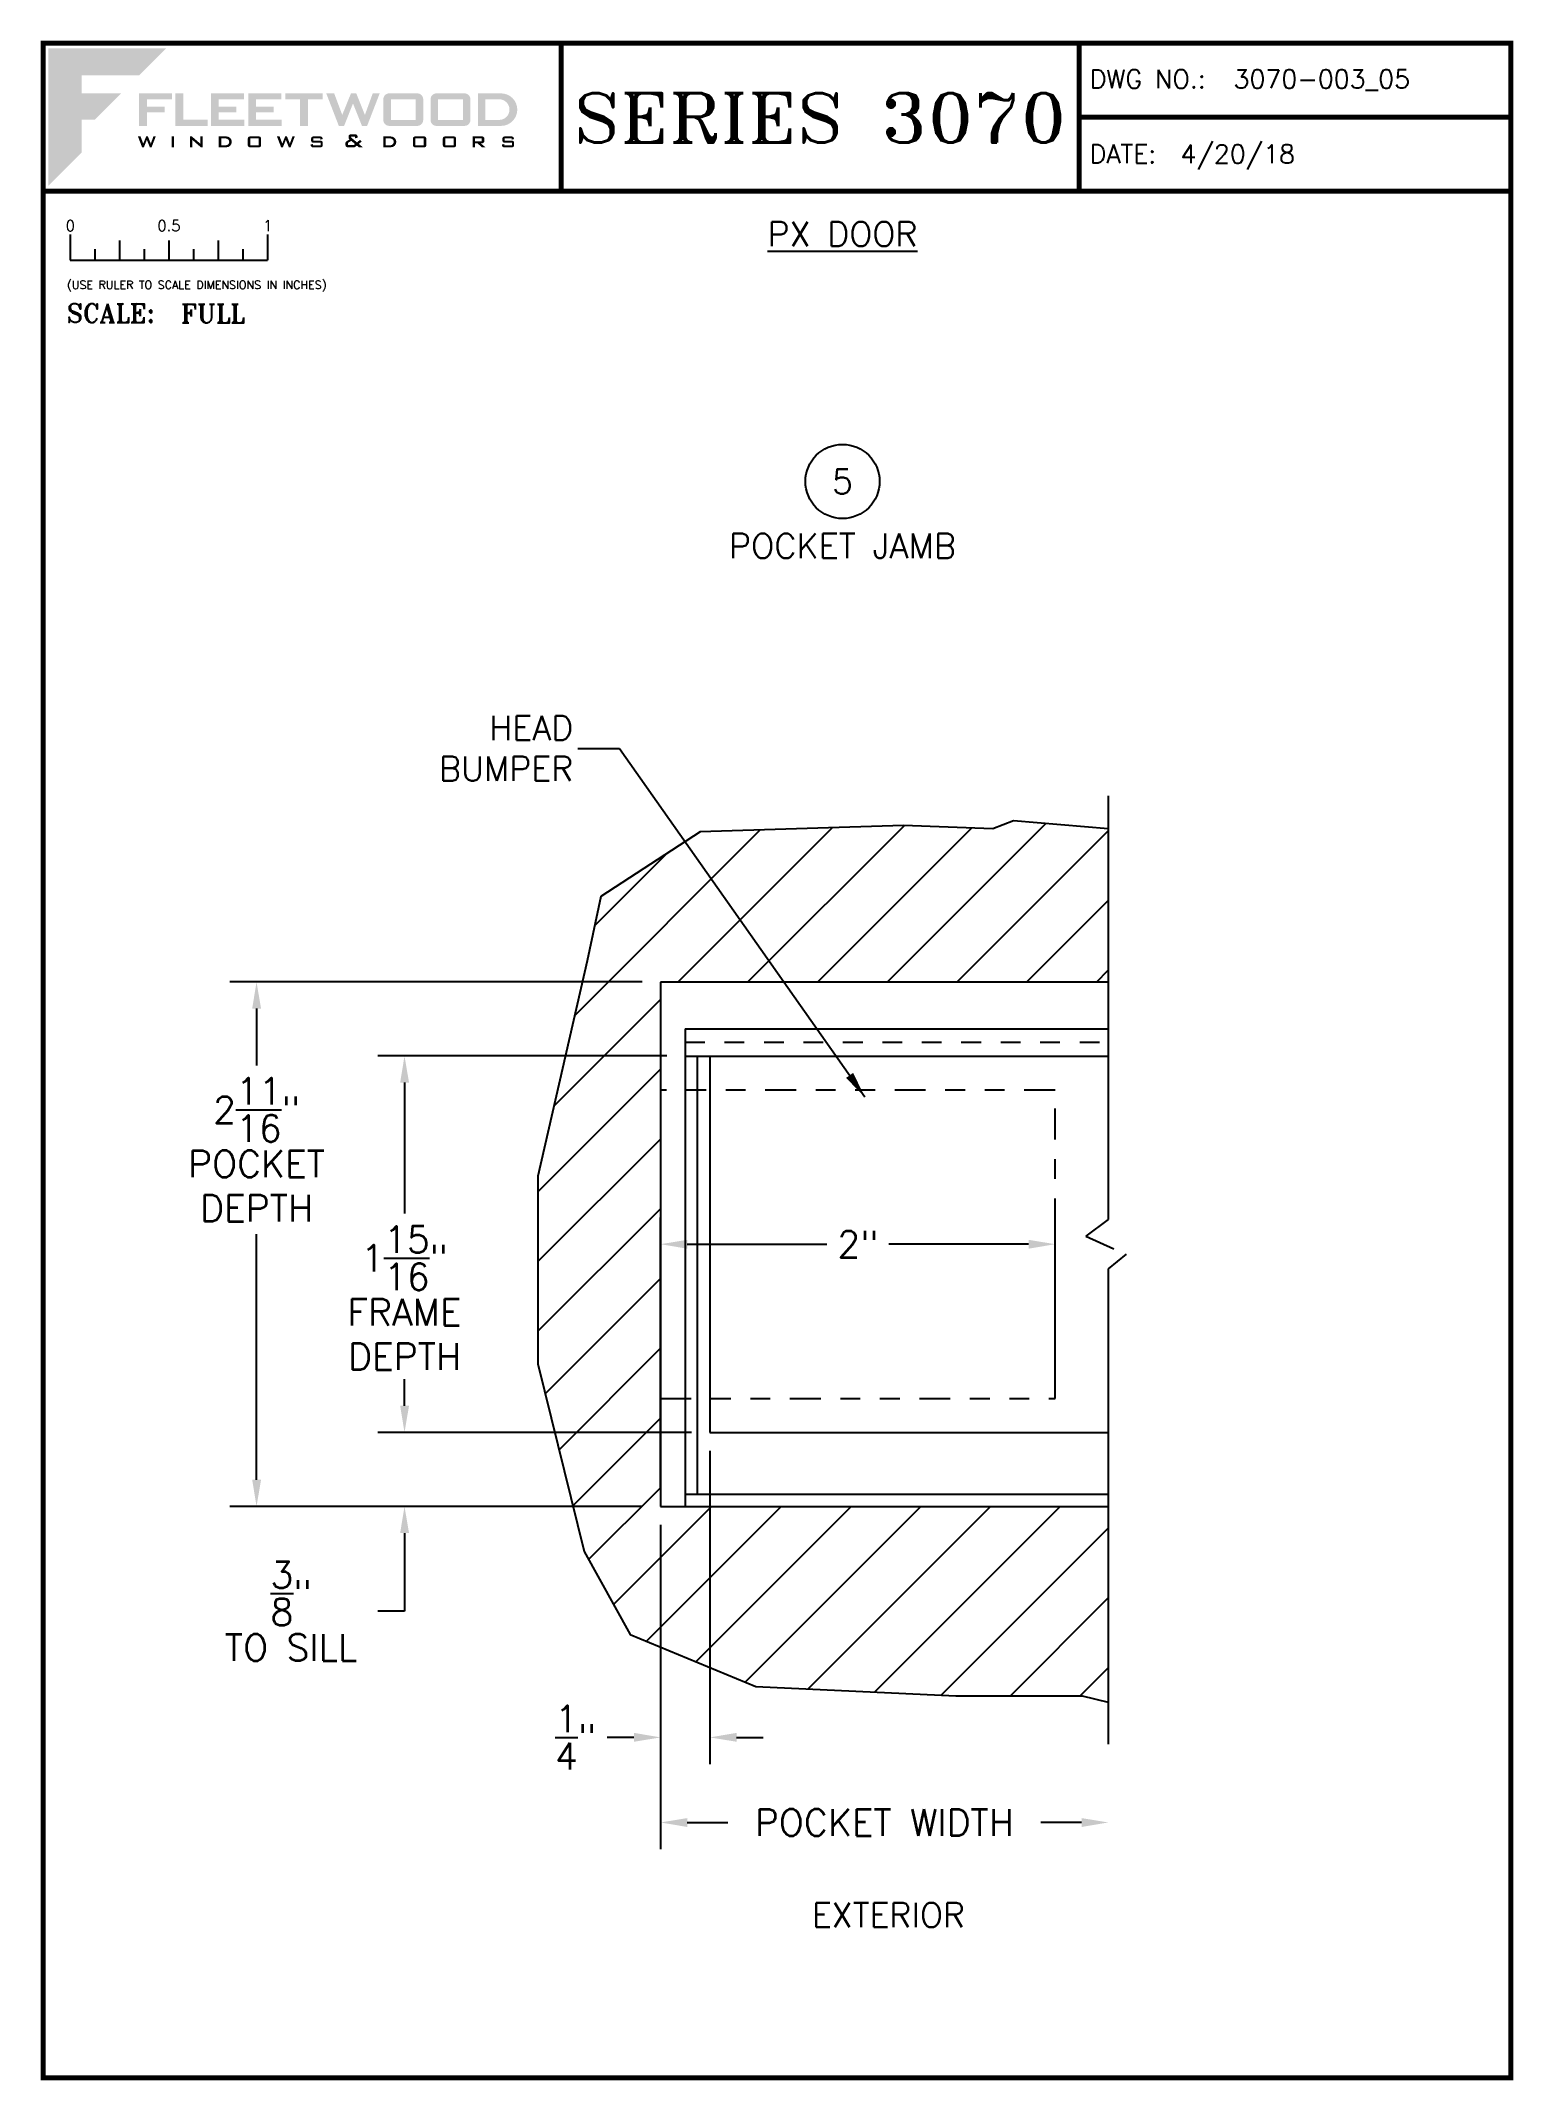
# Paper-space layout 'DETAIL 5' of a CAD drawing. Extents: x 0.3 to 7.8, y 0.1 to 10.4.
# The model-space entities are those that its viewports show. They can reach past a viewport. Long polylines and large blocks are cut down to what shows.
import ezdxf
from ezdxf.enums import TextEntityAlignment as Align

# ---------------------------------------------------------------- set-up
doc = ezdxf.new("R2010")
doc.units = 0
doc.header["$LTSCALE"] = 0.25
doc.header["$MEASUREMENT"] = 0
doc.linetypes.add('HIDDEN', pattern=[0.375, 0.25, -0.125])
doc.linetypes.add('PHANTOM2', pattern=[1.25, 0.625, -0.125, 0.125, -0.125, 0.125, -0.125])
doc.layers.get('0').update_dxf_attribs({"linetype": 'CONTINUOUS'})
doc.layers.get('DEFPOINTS').update_dxf_attribs({"color": 1, "linetype": 'CONTINUOUS'})
for name, color, linetype in [('DIM', 7, 'CONTINUOUS'), ('MISC', 7, 'CONTINUOUS'), ('POCKET-CLOSER', 1, 'CONTINUOUS'), ('SILL-PAN', 7, 'CONTINUOUS'), ('TEXT', 7, 'CONTINUOUS')]:
    doc.layers.add(name, color=color, linetype=linetype)
doc.layers.add('VP', color=40, linetype='CONTINUOUS', plot=False)
doc.layers.get('VP').off()
doc.styles.add('ROMANS', font='romans')
doc.styles.add('ROMANT', font='romant')
doc.styles.add('SIMPLEX-094', font='simplex.shx', dxfattribs={"height": 0.094})
doc.styles.get("Standard").update_dxf_attribs({"font": 'simplex.shx'})
doc.dimstyles.new('FULL SCALE', dxfattribs={"dimscale": 0.75, "dimtxt": 0.18, "dimasz": 0.18, "dimexe": 0.18, "dimexo": 0.125, "dimgap": 0.09, "dimtad": 0, "dimtih": 1, "dimtoh": 1, "dimdec": 4, "dimzin": 0, "dimdsep": 46, "dimlunit": 4, "dimtxsty": 'Standard', "dimcen": 0.09, "dimadec": 0, "dimazin": 0, "dimtfac": 1, "dimtdec": 4, "dimtofl": 0, "dimtmove": 0, "dimatfit": 3, "dimfxl": 0, "dimtolj": 1, "dimtzin": 0, "dimarcsym": 0})

# ---------------------------------------------------------------- blocks, each defined once
blk = doc.blocks.new('*D63')
at = {"layer": 'DEFPOINTS', "color": 0}
for p in [(3.442, 4.35), (5.442, 3.569), (3.442, 3.021)]:
    blk.add_point(p, dxfattribs=at)
at = {"layer": 'TEXT', "color": 0, "lineweight": -2}
for p, q in [((3.442, 3.115), (3.442, 4.485)), ((5.442, 3.662), (5.442, 4.485)), ((3.577, 4.35), (4.284, 4.35)), ((5.307, 4.35), (4.599, 4.35))]:
    blk.add_line(p, q, dxfattribs=at)
at = {"layer": 'TEXT', "color": 0}
for points in [[(3.577, 4.372), (3.577, 4.327), (3.442, 4.35)], [(5.307, 4.372), (5.307, 4.327), (5.442, 4.35)]]:
    blk.add_solid(points, dxfattribs=at)
at = {"layer": 'TEXT', "color": 0, "insert": (4.442, 4.35), "char_height": 0.135, "attachment_point": 5}
blk.add_mtext('\\A1;2"', dxfattribs=at)
blk = doc.blocks.new('*D64')
at = {"layer": 'DEFPOINTS', "color": 0}
for p in [(3.692, 3.396), (3.442, 3.021), (3.442, 1.85)]:
    blk.add_point(p, dxfattribs=at)
at = {"layer": 'TEXT', "color": 0, "lineweight": -2}
for p, q in [((3.692, 3.302), (3.692, 1.715)), ((3.442, 2.927), (3.442, 1.715)), ((3.307, 1.85), (3.172, 1.85)), ((3.827, 1.85), (3.962, 1.85))]:
    blk.add_line(p, q, dxfattribs=at)
at = {"layer": 'TEXT', "color": 0}
for points in [[(3.307, 1.873), (3.307, 1.828), (3.442, 1.85)], [(3.827, 1.873), (3.827, 1.828), (3.692, 1.85)]]:
    blk.add_solid(points, dxfattribs=at)
at = {"layer": 'TEXT', "color": 0, "insert": (3.011, 1.85), "char_height": 0.135, "attachment_point": 5}
blk.add_mtext('\\A1;{\\H1.000000x;\\S1/4;}"', dxfattribs=at)
blk = doc.blocks.new('*D65')
at = {"layer": 'DEFPOINTS', "color": 0}
for p in [(2.144, 3.396), (3.692, 3.396), (3.442, 3.021)]:
    blk.add_point(p, dxfattribs=at)
at = {"layer": 'TEXT', "color": 0, "lineweight": -2}
for p, q in [((2.144, 3.531), (2.144, 3.666)), ((3.598, 3.396), (2.009, 3.396)), ((3.348, 3.021), (2.009, 3.021)), ((2.144, 2.886), (2.144, 2.49)), ((2.144, 2.49), (2.009, 2.49))]:
    blk.add_line(p, q, dxfattribs=at)
at = {"layer": 'TEXT', "color": 0}
for points in [[(2.122, 3.531), (2.167, 3.531), (2.144, 3.396)], [(2.122, 2.886), (2.167, 2.886), (2.144, 3.021)]]:
    blk.add_solid(points, dxfattribs=at)
at = {"layer": 'TEXT', "color": 0, "insert": (1.569, 2.49), "char_height": 0.135, "attachment_point": 5}
blk.add_mtext('\\A1;{\\H1.000000x;\\S3/8;}"\\PTO SILL', dxfattribs=at)
blk = doc.blocks.new('*D66')
at = {"layer": 'DEFPOINTS', "color": 0}
for p in [(3.442, 5.679), (1.394, 3.021), (3.442, 3.021)]:
    blk.add_point(p, dxfattribs=at)
at = {"layer": 'TEXT', "color": 0, "lineweight": -2}
for p, q in [((3.348, 5.679), (1.259, 5.679)), ((1.394, 5.544), (1.394, 5.256)), ((1.394, 3.156), (1.394, 4.401)), ((3.348, 3.021), (1.259, 3.021))]:
    blk.add_line(p, q, dxfattribs=at)
at = {"layer": 'TEXT', "color": 0}
for points in [[(1.372, 5.544), (1.417, 5.544), (1.394, 5.679)], [(1.372, 3.156), (1.417, 3.156), (1.394, 3.021)]]:
    blk.add_solid(points, dxfattribs=at)
at = {"layer": 'TEXT', "color": 0, "insert": (1.394, 4.829), "char_height": 0.135, "attachment_point": 5}
blk.add_mtext('\\A1;2{\\H1.000000x;\\S11/16;}"\\PPOCKET\\PDEPTH', dxfattribs=at)
blk = doc.blocks.new('sectball')
blk.add_circle((0, 0), 0.125)
blk.add_attdef('NO', text='', height=0.062).set_placement((0, 0), align=Align.MIDDLE_CENTER)
for tag, p in [('LINE1', (0, -0.2588)), ('LINE2', (0, -0.3864)), ('LINE3', (0, -0.5214))]:
    blk.add_attdef(tag, text='', height=0.078).set_placement(p, align=Align.CENTER)
blk = doc.blocks.new('Fleetwood_Logo_6-10-15')
h = blk.add_hatch(color=154)
h.dxf.hatch_style = 1
h.paths.add_polyline_path([(0.2526, -0.0017), (0.0019, -0.0017), (0.0019, -0.2942), (0.0725, -0.2236), (0.0725, -0.1535), (0.1007, -0.1535), (0.1567, -0.0976), (0.0725, -0.0976), (0.0725, -0.0596), (0.1946, -0.0596)])
h = blk.add_hatch(color=251)
h.dxf.hatch_style = 1
h.paths.add_polyline_path([(0.2487, -0.1256), (0.2112, -0.1256), (0.2112, -0.1102), (0.2647, -0.1102), (0.2647, -0.0976), (0.1946, -0.0976), (0.1946, -0.1667), (0.2112, -0.1667), (0.2112, -0.1377), (0.2487, -0.1377)])
h = blk.add_hatch(color=251)
h.dxf.hatch_style = 1
h.paths.add_polyline_path([(0.2886, -0.0976), (0.272, -0.0976), (0.272, -0.1667), (0.3401, -0.1667), (0.3401, -0.1535), (0.2886, -0.1535)])
h = blk.add_hatch(color=251)
h.dxf.hatch_style = 1
h.paths.add_polyline_path([(0.4175, -0.0976), (0.3474, -0.0976), (0.3474, -0.1667), (0.4185, -0.1667), (0.4185, -0.1534), (0.364, -0.1534), (0.364, -0.1377), (0.4015, -0.1377), (0.4015, -0.1256), (0.364, -0.1256), (0.364, -0.1102), (0.4175, -0.1102)])
h = blk.add_hatch(color=251)
h.dxf.hatch_style = 1
h.paths.add_polyline_path([(0.4965, -0.0976), (0.4264, -0.0976), (0.4264, -0.1667), (0.4975, -0.1667), (0.4975, -0.1534), (0.443, -0.1534), (0.443, -0.1377), (0.4804, -0.1377), (0.4804, -0.1256), (0.443, -0.1256), (0.443, -0.1102), (0.4965, -0.1102)])
h = blk.add_hatch(color=251)
h.dxf.hatch_style = 1
h.paths.add_polyline_path([(0.5842, -0.0976), (0.5054, -0.0976), (0.5054, -0.1102), (0.5365, -0.1102), (0.5365, -0.1667), (0.5531, -0.1667), (0.5531, -0.1102), (0.5842, -0.1102)])
h = blk.add_hatch(color=251)
h.dxf.hatch_style = 1
h.paths.add_polyline_path([(0.6089, -0.0976), (0.5921, -0.0976), (0.6188, -0.1667), (0.63, -0.1667), (0.6489, -0.1192), (0.6679, -0.1667), (0.6789, -0.1667), (0.7056, -0.0976), (0.6908, -0.0976), (0.6742, -0.1433), (0.6558, -0.0976), (0.6446, -0.0976), (0.6261, -0.1433)])
h = blk.add_hatch(color=251)
h.dxf.hatch_style = 1
h.paths.add_polyline_path([(0.7853, -0.0976), (0.726, -0.0976, 0.414214), (0.7133, -0.1102), (0.7133, -0.154, 0.414214), (0.726, -0.1667), (0.7853, -0.1667, 0.414214), (0.798, -0.154), (0.798, -0.1102, 0.414214)])
h.paths.add_polyline_path([(0.7819, -0.1102), (0.7819, -0.154), (0.7294, -0.154), (0.7294, -0.1102)], flags=16)
h = blk.add_hatch(color=251)
h.dxf.hatch_style = 1
h.paths.add_polyline_path([(0.8856, -0.0976), (0.8262, -0.0976, 0.414214), (0.8136, -0.1102), (0.8136, -0.154, 0.414214), (0.8262, -0.1667), (0.8856, -0.1667, 0.414214), (0.8982, -0.154), (0.8982, -0.1102, 0.414214)])
h.paths.add_polyline_path([(0.8822, -0.1102), (0.8822, -0.154), (0.8296, -0.154), (0.8296, -0.1102)], flags=16)
h = blk.add_hatch(color=251)
h.dxf.hatch_style = 1
h.paths.add_polyline_path([(0.9632, -0.0976), (0.914, -0.0976), (0.914, -0.1667), (0.9632, -0.1667, 1)])
h.paths.add_polyline_path([(0.9301, -0.1102), (0.9593, -0.1102, -1), (0.9593, -0.154), (0.9301, -0.154)], flags=16)
h = blk.add_hatch(color=7)
h.dxf.hatch_style = 1
h.paths.add_polyline_path([(0.2301, -0.1891), (0.2251, -0.1891), (0.2196, -0.2043), (0.2134, -0.1891), (0.2097, -0.1891), (0.2035, -0.2043), (0.1978, -0.1891), (0.1922, -0.1891), (0.2011, -0.2121), (0.2048, -0.2121), (0.2112, -0.1963), (0.2175, -0.2121), (0.2212, -0.2121)])
h = blk.add_hatch(color=7)
h.dxf.hatch_style = 1
h.paths.add_polyline_path([(0.2691, -0.1891), (0.2637, -0.1891), (0.2637, -0.2118), (0.2637, -0.2121), (0.2691, -0.2121)])
h = blk.add_hatch(color=7)
h.dxf.hatch_style = 1
h.paths.add_polyline_path([(0.3077, -0.1964), (0.3259, -0.2121), (0.3298, -0.2121), (0.3298, -0.1891), (0.325, -0.1891), (0.325, -0.2047), (0.3067, -0.1891), (0.3029, -0.1891), (0.3029, -0.2121), (0.3077, -0.2121)])
h = blk.add_hatch(color=7)
h.dxf.hatch_style = 1
h.paths.add_polyline_path([(0.3801, -0.1891), (0.3637, -0.1891), (0.3637, -0.2121), (0.3801, -0.2121, 1)])
h.paths.add_polyline_path([(0.3691, -0.2079), (0.3691, -0.1933), (0.3788, -0.1933, -1), (0.3788, -0.2079)], flags=16)
h = blk.add_hatch(color=7)
h.dxf.hatch_style = 1
h.paths.add_polyline_path([(0.4537, -0.2079), (0.4537, -0.1933, 0.414214), (0.4495, -0.1891), (0.4297, -0.1891, 0.414214), (0.4255, -0.1933), (0.4255, -0.2079, 0.414214), (0.4297, -0.2121), (0.4495, -0.2121, 0.414214)])
h.paths.add_polyline_path([(0.4308, -0.2079), (0.4308, -0.1933), (0.4484, -0.1933), (0.4484, -0.2079)], flags=16)
h = blk.add_hatch(color=7)
h.dxf.hatch_style = 1
h.paths.add_polyline_path([(0.5253, -0.1891), (0.5203, -0.1891), (0.5148, -0.2043), (0.5087, -0.1891), (0.5049, -0.1891), (0.4988, -0.2043), (0.493, -0.1891), (0.4874, -0.1891), (0.4963, -0.2121), (0.5001, -0.2121), (0.5064, -0.1963), (0.5127, -0.2121), (0.5164, -0.2121)])
h = blk.add_hatch(color=7)
h.dxf.hatch_style = 1
h.paths.add_polyline_path([(0.5801, -0.1891), (0.5643, -0.1891, 0.414214), (0.56, -0.1933), (0.56, -0.1981, 0.414214), (0.5643, -0.2024), (0.58, -0.2024), (0.58, -0.2078), (0.5637, -0.2078), (0.5637, -0.2052), (0.5591, -0.2062), (0.5591, -0.2078, 0.414214), (0.5634, -0.2121), (0.5805, -0.2121, 0.414214), (0.5848, -0.2078), (0.5848, -0.2024, 0.414214), (0.5805, -0.1982), (0.5648, -0.1982), (0.5648, -0.193), (0.5798, -0.193), (0.5798, -0.1958), (0.5843, -0.1948), (0.5843, -0.1933, 0.414214)])
h = blk.add_hatch(color=7)
h.dxf.hatch_style = 1
h.paths.add_polyline_path([(0.645, -0.1913, -0.222262), (0.6447, -0.1906), (0.6447, -0.1892), (0.6535, -0.1892), (0.6535, -0.193), (0.6587, -0.1918), (0.6587, -0.189, 0.414214), (0.6544, -0.1847), (0.6437, -0.1847, 0.414214), (0.6394, -0.189), (0.6394, -0.1922, 0.222262), (0.6407, -0.1948), (0.6415, -0.1955), (0.6345, -0.1998, 0.260684), (0.6329, -0.2027), (0.6329, -0.2078, 0.414214), (0.6372, -0.2121), (0.6514, -0.2121, 0.17577), (0.6536, -0.2113), (0.657, -0.2085), (0.6614, -0.2121), (0.6699, -0.2121), (0.6613, -0.2049), (0.6676, -0.1997), (0.6637, -0.1964), (0.6574, -0.2017)])
h.paths.add_polyline_path([(0.6532, -0.2052), (0.6509, -0.2072, -0.17577), (0.6502, -0.2074), (0.6382, -0.2074), (0.6382, -0.2033, -0.260684), (0.6387, -0.2025), (0.6451, -0.1985)], flags=16)
h = blk.add_hatch(color=7)
h.dxf.hatch_style = 1
h.paths.add_polyline_path([(0.7294, -0.1891), (0.713, -0.1891), (0.713, -0.2121), (0.7294, -0.2121, 1)])
h.paths.add_polyline_path([(0.7184, -0.2079), (0.7184, -0.1933), (0.7281, -0.1933, -1), (0.7281, -0.2079)], flags=16)
h = blk.add_hatch(color=7)
h.dxf.hatch_style = 1
h.paths.add_polyline_path([(0.8045, -0.2079), (0.8045, -0.1933, 0.414214), (0.8003, -0.1891), (0.7805, -0.1891, 0.414214), (0.7763, -0.1933), (0.7763, -0.2079, 0.414214), (0.7805, -0.2121), (0.8003, -0.2121, 0.414214)])
h.paths.add_polyline_path([(0.7816, -0.2079), (0.7816, -0.1933), (0.7992, -0.1933), (0.7992, -0.2079)], flags=16)
h = blk.add_hatch(color=7)
h.dxf.hatch_style = 1
h.paths.add_polyline_path([(0.8678, -0.2079), (0.8678, -0.1933, 0.414214), (0.8636, -0.1891), (0.8438, -0.1891, 0.414214), (0.8396, -0.1933), (0.8396, -0.2079, 0.414214), (0.8438, -0.2121), (0.8636, -0.2121, 0.414214)])
h.paths.add_polyline_path([(0.8449, -0.2079), (0.8449, -0.1933), (0.8624, -0.1933), (0.8624, -0.2079)], flags=16)
h = blk.add_hatch(color=7)
h.dxf.hatch_style = 1
h.paths.add_polyline_path([(0.9277, -0.1993), (0.9277, -0.1933, 0.414214), (0.9235, -0.1891), (0.9028, -0.1891), (0.9028, -0.2121), (0.9082, -0.2121), (0.9082, -0.2035), (0.9131, -0.2035), (0.9224, -0.2121), (0.9303, -0.2121), (0.9197, -0.2035), (0.9235, -0.2035, 0.414214)])
h.paths.add_polyline_path([(0.9082, -0.1993), (0.9082, -0.1933), (0.9214, -0.1933, -0.414214), (0.9224, -0.1943), (0.9224, -0.1983, -0.414214), (0.9214, -0.1993)], flags=16)
h = blk.add_hatch(color=7)
h.dxf.hatch_style = 1
h.paths.add_polyline_path([(0.9867, -0.1982), (0.971, -0.1982), (0.971, -0.193), (0.9859, -0.193), (0.9859, -0.1958), (0.9905, -0.1948), (0.9905, -0.1933, 0.414214), (0.9863, -0.1891), (0.9705, -0.1891, 0.414214), (0.9662, -0.1933), (0.9662, -0.1981, 0.414214), (0.9705, -0.2024), (0.9862, -0.2024), (0.9862, -0.2078), (0.9699, -0.2078), (0.9699, -0.2052), (0.9653, -0.2062), (0.9653, -0.2078, 0.414214), (0.9696, -0.2121), (0.9867, -0.2121, 0.414214), (0.991, -0.2078), (0.991, -0.2024, 0.414214)])
blk = doc.blocks.new('A-SIZE_P')
at = {"const_width": 0.025}
blk.add_lwpolyline([(0.313, 0.125), (7.751, 0.125), (7.751, 10.437), (0.313, 10.437)], close=True, dxfattribs=at)
for points in [[(2.938, 10.437), (2.938, 9.687)], [(5.563, 10.437), (5.563, 9.687)], [(5.563, 10.062), (7.751, 10.062)], [(0.313, 9.687), (7.751, 9.687)]]:
    blk.add_lwpolyline(points, dxfattribs=at)
at = {"xscale": 2.387023416083395, "yscale": 2.387023416083395, "zscale": 2.387023416083395}
blk.add_blockref('Fleetwood_Logo_6-10-15', (0.334, 10.416), dxfattribs=at)
for s, style, p in [('DWG NO.:', 'SIMPLEX-094', (5.617, 10.209)), ('DATE:', 'SIMPLEX-094', (5.616, 9.829)), ('SCALE:', 'ROMANT', (0.433, 9.022))]:
    blk.add_text(s, height=0.094, dxfattribs=dict(style=style)).set_placement(p)
for tag, p, style in [('DWG_NO', (6.346, 10.209), 'SIMPLEX-094'), ('DATE', (6.077, 9.829), 'SIMPLEX-094'), ('SCALE', (1.011, 9.02), 'ROMANT')]:
    blk.add_attdef(tag, p, '', height=0.094, dxfattribs=dict(style=style))
for tag, height, style, width, p, p2 in [('DWG_NO_F', 0.094, 'SIMPLEX-094', 1.745692, (6.347, 10.209), (7.683, 10.209)), ('PRODUCT', 0.25, 'ROMANT', 1.390728, (3.001, 9.934), (5.5, 9.934))]:
    blk.add_attdef(tag, text='', height=height, dxfattribs=dict(style=style, width=width)).set_placement(p, p2, align=Align.FIT)
blk = doc.blocks.new('Full')
for p, q in [((0.137, -0.219), (0.137, -0.35)), ((0.262, -0.294), (0.262, -0.35)), ((0.387, -0.249), (0.387, -0.35)), ((0.512, -0.294), (0.512, -0.35)), ((0.637, -0.249), (0.637, -0.35)), ((0.762, -0.294), (0.762, -0.35)), ((0.887, -0.249), (0.887, -0.35)), ((1.012, -0.294), (1.012, -0.35)), ((1.137, -0.219), (1.137, -0.35)), ((0.137, -0.35), (1.137, -0.35))]:
    blk.add_line(p, q)
for s, p in [('0', (0.137, -0.219)), ('0.5', (0.637, -0.219)), ('1', (1.137, -0.219))]:
    blk.add_text(s, height=0.055).set_placement(p, align=Align.BOTTOM_CENTER)
at = {"style": 'ROMANS'}
blk.add_text('(USE RULER TO SCALE DIMENSIONS IN INCHES)', height=0.04115, dxfattribs=at).set_placement((0.12, -0.495))
blk = doc.blocks.new('*D120')
at = {"layer": 'DEFPOINTS', "color": 0}
for p in [(3.567, 5.304), (2.144, 3.396), (3.692, 3.396)]:
    blk.add_point(p, dxfattribs=at)
at = {"layer": 'TEXT', "color": 0, "lineweight": -2}
for p, q in [((3.473, 5.304), (2.009, 5.304)), ((2.144, 5.169), (2.144, 4.505)), ((2.144, 3.531), (2.144, 3.65)), ((3.598, 3.396), (2.009, 3.396))]:
    blk.add_line(p, q, dxfattribs=at)
at = {"layer": 'TEXT', "color": 0}
for points in [[(2.122, 5.169), (2.167, 5.169), (2.144, 5.304)], [(2.122, 3.531), (2.167, 3.531), (2.144, 3.396)]]:
    blk.add_solid(points, dxfattribs=at)
at = {"layer": 'TEXT', "color": 0, "insert": (2.144, 4.077), "char_height": 0.135, "attachment_point": 5}
blk.add_mtext('\\A1;1{\\H1.000000x;\\S15/16;}"\\PFRAME\\PDEPTH', dxfattribs=at)
blk = doc.blocks.new('*D129')
at = {"color": 0, "lineweight": -2}
for p, q in [((3.442, 2.927), (3.442, 1.284)), ((3.577, 1.419), (3.783, 1.419)), ((5.576, 1.419), (5.37, 1.419))]:
    blk.add_line(p, q, dxfattribs=at)
at = {"color": 0}
for points in [[(3.577, 1.441), (3.577, 1.396), (3.442, 1.419)], [(5.576, 1.441), (5.576, 1.396), (5.711, 1.419)]]:
    blk.add_solid(points, dxfattribs=at)
at = {"layer": 'DEFPOINTS', "color": 0}
for p in [(3.442, 3.021), (5.711, 1.817), (5.711, 1.419)]:
    blk.add_point(p, dxfattribs=at)
at = {"color": 0, "insert": (4.576, 1.419), "char_height": 0.135, "attachment_point": 5}
blk.add_mtext('\\A1;POCKET WIDTH', dxfattribs=at)

msp = doc.modelspace()

# ---------------------------------------------------------------- hatches: boundary and pattern name
at = {"layer": 'MISC'}
h = msp.add_hatch(dxfattribs=at)
h.set_pattern_fill('ANSI31', color=256, scale=2, style=0)
h.set_pattern_definition([(45, (-12.82086, -13.305), (-0.1767767, 0.1767767), [])])
h.paths.add_polyline_path([(7.457, 19.994), (7.457, 20.771), (6.976, 20.812), (6.871, 20.771), (6.419, 20.787), (5.389, 20.756), (4.884, 20.428), (4.816, 20.101), (4.566, 19.01), (4.566, 18.059), (4.8, 17.108), (5.034, 16.688), (5.67, 16.423), (6.684, 16.376), (7.324, 16.376), (7.457, 16.345), (7.457, 17.336), (5.187, 17.336), (5.187, 19.994)])

# ---------------------------------------------------------------- linework, layer by layer
for p, q in [((7.457, 20.938), (7.457, 18.79)), ((5.187, 19.994), (5.187, 17.336)), ((7.457, 19.994), (5.187, 19.994)), ((7.694, 18.79), (7.58, 18.706)), ((7.547, 18.615), (7.457, 18.54)), ((7.58, 18.706), (7.784, 18.615)), ((7.457, 18.54), (7.457, 16.132)), ((5.312, 17.399), (7.457, 17.399)), ((5.187, 17.336), (7.457, 17.336))]:
    msp.add_line(p, q, dxfattribs=at)
at = {"layer": 'MISC', "linetype": 'PHANTOM2'}
for p, q in [((7.457, 18.79), (7.343, 18.706)), ((7.343, 18.706), (7.547, 18.615))]:
    msp.add_line(p, q, dxfattribs=at)
at = {"layer": 'MISC'}
msp.add_lwpolyline([(7.457, 20.771), (6.976, 20.812), (6.871, 20.771), (6.419, 20.787), (5.389, 20.756), (4.884, 20.428), (4.816, 20.101), (4.566, 19.01), (4.566, 18.059), (4.8, 17.108), (5.034, 16.688), (5.67, 16.423), (6.684, 16.376), (7.324, 16.376), (7.457, 16.345)], dxfattribs=at)
at = {"layer": 'POCKET-CLOSER', "linetype": 'PHANTOM2'}
msp.add_lwpolyline([(5.187, 17.884), (7.187, 17.884), (7.187, 19.447), (5.187, 19.447)], close=True, dxfattribs=at)
at = {"layer": 'SILL-PAN'}
for p, q in [((5.312, 19.758), (5.312, 17.336)), ((5.312, 19.758), (7.457, 19.758)), ((5.312, 19.619), (7.457, 19.619)), ((5.374, 17.399), (5.374, 19.619)), ((5.437, 19.619), (5.437, 17.711)), ((5.437, 17.711), (7.457, 17.711)), ((5.312, 17.399), (5.374, 17.399)), ((5.312, 17.336), (7.457, 17.336))]:
    msp.add_line(p, q, dxfattribs=at)
at = {"layer": 'SILL-PAN', "linetype": 'HIDDEN'}
msp.add_line((5.312, 19.689), (7.457, 19.689), dxfattribs=at)

psp = doc.layouts.new('DETAIL 5')

# ---------------------------------------------------------------- block references
at = {"layer": 'DIM'}
ref = psp.add_blockref('A-SIZE_P', (0, 0), dxfattribs=at)
ref.add_attrib('DATE', '4/20/18', (6.07741, 9.82884), dxfattribs={"layer": '0', "height": 0.094, "style": 'SIMPLEX-094'})
ref.add_attrib('SCALE', 'FULL', (1.01101, 9.02035), dxfattribs={"layer": '0', "height": 0.094, "style": 'ROMANT'})
ref.add_attrib('PRODUCT', 'SERIES 3070', dxfattribs={"layer": '0', "height": 0.25, "style": 'ROMANT', "width": 0.981308}).set_placement((3.0005, 9.93352), (5.5005, 9.93352), align=Align.FIT)
ref.add_attrib('DWG_NO', '3070-003_05', (6.34634, 10.20879), dxfattribs={"layer": '0', "height": 0.094, "style": 'SIMPLEX-094'})
psp.add_blockref('Full', (0.313, 9.687), dxfattribs=at)
at = {"layer": 'TEXT'}
ref = psp.add_blockref('sectball', (4.3641, 8.21596), dxfattribs=dict(at, xscale=1.504000000000005, yscale=1.504000000000005, zscale=1.504000000000005))
ref.add_attrib('NO', '5', dxfattribs={"layer": '0', "height": 0.125}).set_placement((4.3641, 8.21596), align=Align.MIDDLE_CENTER)
ref.add_attrib('LINE1', 'POCKET JAMB', dxfattribs={"layer": '0', "height": 0.125}).set_placement((4.3641, 7.82668), align=Align.CENTER)

# ---------------------------------------------------------------- texts
psp.add_text('EXTERIOR', height=0.124, dxfattribs=at).set_placement((4.59668, 0.88813), align=Align.CENTER)
at = {"layer": 'TEXT', "insert": (4.3641, 9.4703), "char_height": 0.124, "width": 1.2194, "attachment_point": 5}
psp.add_mtext('{\\LPX DOOR}', dxfattribs=at)
at = {"layer": 'TEXT', "insert": (2.99922, 6.86338), "char_height": 0.124, "attachment_point": 6}
psp.add_mtext('HEAD\\PBUMPER', dxfattribs=at)

# ---------------------------------------------------------------- dimensions: what is measured, and where the dimension line sits
dim = psp.add_linear_dim(base=(5.7113, 1.41887), p1=(3.44161, 3.0208), p2=(5.7113, 1.81674), text='POCKET WIDTH', dimstyle='FULL SCALE', override={"dimse2": 1})
dim.commit()
dim.dimension.update_dxf_attribs({"geometry": '*D129', "text_midpoint": (4.57646, 1.41887)})
at = {"layer": 'TEXT'}
for base, p1, p2, text, picture, middle in [((1.3945, 3.0208), (3.44161, 5.6788), (3.44161, 3.0208), '<>\\PPOCKET\\PDEPTH', '*D66', (1.3945, 4.82885)), ((2.1445, 3.3958), (3.56661, 5.3038), (3.69161, 3.3958), '<>\\PFRAME\\PDEPTH', '*D120', (2.1445, 4.07719)), ((2.1445, 3.3958), (3.44161, 3.0208), (3.69161, 3.3958), '<>\\PTO SILL', '*D65', (1.56914, 2.48985))]:
    dim = psp.add_linear_dim(base=base, p1=p1, p2=p2, angle=270, text=text, dimstyle='FULL SCALE', dxfattribs=at)
    dim.commit()
    dim.dimension.update_dxf_attribs({"geometry": picture, "text_midpoint": middle, "dimtype": 160})
dim = psp.add_linear_dim(base=(3.44161, 4.3498), p1=(5.44161, 3.56855), p2=(3.44161, 3.0208), dimstyle='FULL SCALE', dxfattribs=at)
dim.commit()
dim.dimension.update_dxf_attribs({"geometry": '*D63', "text_midpoint": (4.44161, 4.3498)})
dim = psp.add_linear_dim(base=(3.44161, 1.85036), p1=(3.69171, 3.3958), p2=(3.44161, 3.0208), dimstyle='FULL SCALE', dxfattribs=at)
dim.commit()
dim.dimension.update_dxf_attribs({"geometry": '*D64', "text_midpoint": (3.0109, 1.85036), "dimtype": 160})

# ---------------------------------------------------------------- leaders
psp.add_leader([(4.47774, 5.09515), (3.23294, 6.86127), (3.02228, 6.86127)], dimstyle='FULL SCALE')

# ---------------------------------------------------------------- viewports
at = {"layer": 'VP'}
psp.add_viewport(center=(4.20625, 4.22642), size=(3.24096, 5.237761), view_center_point=(5.95198, 18.54208), view_height=5.237761, dxfattribs=at)

doc.saveas('drawing.dxf')
